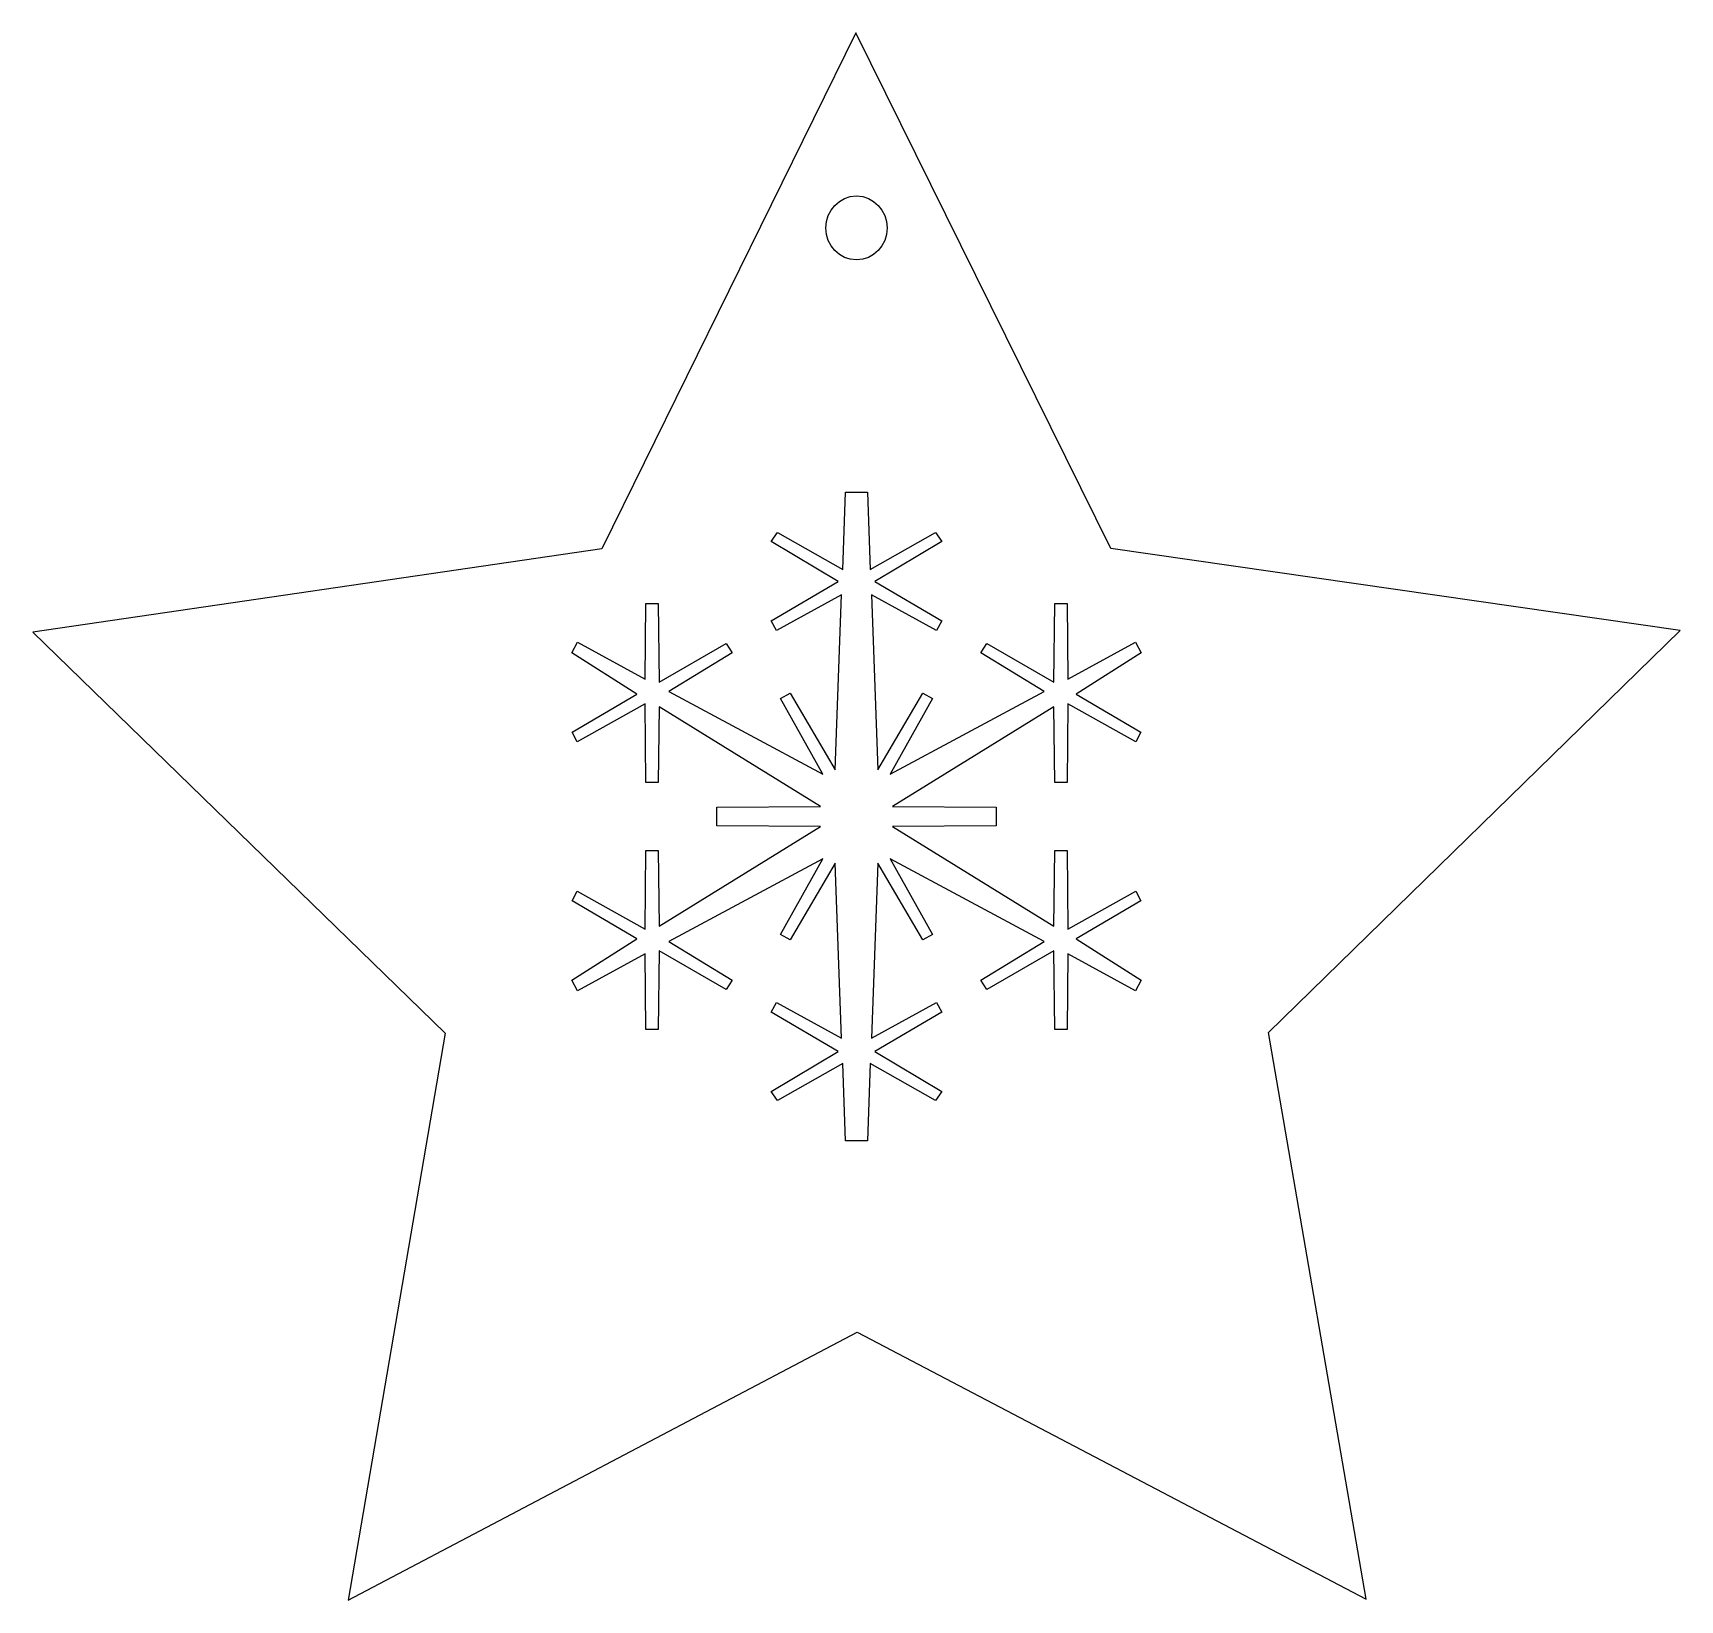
# Model space of a CAD drawing. Extents: x -44 to 213, y -38 to 207.
import ezdxf

# ---------------------------------------------------------------- set-up
doc = ezdxf.new("R2010")
doc.units = 0

msp = doc.modelspace()

# ---------------------------------------------------------------- linework, layer by layer
at = {"layer": 'Layer 1'}
for p, q in [((84.587292, 207.071736), (44.890972, 126.470833)), ((124.415903, 126.541389), (84.587292, 207.071736)), ((84.587292, 207.071736), (84.587292, 207.071736)), ((80.695871, 179.399043), (81.280766, 180.138007)), ((81.280766, 180.138007), (81.989589, 180.74788)), ((81.989589, 180.74788), (82.803044, 181.208484)), ((82.803044, 181.208484), (83.701835, 181.499644)), ((83.701835, 181.499644), (84.666667, 181.601181)), ((84.666667, 181.601181), (85.631498, 181.499644)), ((84.666667, 181.601181), (84.666667, 181.601181)), ((85.631498, 181.499644), (86.530289, 181.208484)), ((86.530289, 181.208484), (87.343744, 180.74788)), ((87.343744, 180.74788), (88.052566, 180.138007)), ((88.052566, 180.138007), (88.637461, 179.399043)), ((79.877708, 176.609375), (79.975046, 177.61455)), ((79.975046, 177.61455), (80.254199, 178.551165)), ((80.254199, 178.551165), (80.695871, 179.399043)), ((88.637461, 179.399043), (89.079133, 178.551165)), ((89.079133, 178.551165), (89.358286, 177.61455)), ((89.358286, 177.61455), (89.455625, 176.609375)), ((79.975047, 175.604579), (79.877708, 176.609375)), ((80.2542, 174.668963), (79.975047, 175.604579)), ((89.358287, 175.604579), (89.079134, 174.668963)), ((89.455625, 176.609375), (89.358287, 175.604579)), ((80.695872, 173.822497), (80.2542, 174.668963)), ((81.280767, 173.085152), (80.695872, 173.822497)), ((81.98959, 172.476899), (81.280767, 173.085152)), ((82.803044, 172.017707), (81.98959, 172.476899)), ((87.343744, 172.476899), (86.53029, 172.017707)), ((88.052567, 173.085152), (87.343744, 172.476899)), ((88.637462, 173.822497), (88.052567, 173.085152)), ((89.079134, 174.668963), (88.637462, 173.822497)), ((83.701835, 171.727547), (82.803044, 172.017707)), ((84.666667, 171.626389), (83.701835, 171.727547)), ((85.631498, 171.727547), (84.666667, 171.626389)), ((86.53029, 172.017707), (85.631498, 171.727547)), ((82.523542, 123.260556), (82.938056, 135.316736)), ((82.938056, 135.316736), (86.395278, 135.316736)), ((82.938056, 135.316736), (82.938056, 135.316736)), ((86.395278, 135.316736), (86.809792, 123.260556)), ((71.340486, 127.608542), (72.310625, 129.046111)), ((72.310625, 129.046111), (82.523542, 123.260556)), ((86.809792, 123.260556), (97.022708, 129.046111)), ((97.022708, 129.046111), (97.992847, 127.608542)), ((44.890972, 126.470833), (-44.000208, 113.479792)), ((81.809167, 121.355556), (71.340486, 127.608542)), ((97.992847, 127.608542), (87.524167, 121.355556)), ((213.333542, 113.700278), (124.415903, 126.541389)), ((71.331667, 115.217222), (81.809167, 121.355556)), ((87.524167, 121.355556), (98.001667, 115.217222)), ((82.347153, 119.282986), (72.143056, 113.744375)), ((81.315278, 91.951528), (82.347153, 119.282986)), ((97.190278, 113.744375), (86.986181, 119.282986)), ((86.986181, 119.282986), (88.018056, 91.951528)), ((51.664306, 106.142014), (51.778958, 117.95125)), ((51.778958, 117.95125), (53.701597, 117.95125)), ((53.701597, 117.95125), (53.825069, 105.674583)), ((115.508264, 105.674583), (115.631736, 117.95125)), ((115.631736, 117.95125), (117.554375, 117.95125)), ((117.554375, 117.95125), (117.669028, 106.142014)), ((-44.000208, 113.479792), (20.390556, 50.826458)), ((72.143056, 113.744375), (71.331667, 115.217222)), ((98.001667, 115.217222), (97.190278, 113.744375)), ((149.057431, 50.932292), (213.333542, 113.700278)), ((40.181389, 110.243056), (41.080972, 111.91875)), ((41.080972, 111.91875), (51.664306, 106.142014)), ((53.825069, 105.674583), (64.311389, 111.680625)), ((64.311389, 111.680625), (65.237431, 110.216597)), ((104.095903, 110.216597), (105.021944, 111.680625)), ((105.021944, 111.680625), (115.508264, 105.674583)), ((117.669028, 106.142014), (128.252361, 111.91875)), ((128.252361, 111.91875), (129.151944, 110.243056)), ((50.32375, 103.760764), (40.181389, 110.243056)), ((65.237431, 110.216597), (55.324375, 104.184097)), ((114.008958, 104.184097), (104.095903, 110.216597)), ((129.151944, 110.243056), (119.009583, 103.760764)), ((40.234306, 97.851736), (50.32375, 103.760764)), ((55.324375, 104.184097), (79.410278, 91.254792)), ((72.804514, 103.108125), (74.312639, 103.919514)), ((79.410278, 91.254792), (72.804514, 103.108125)), ((74.312639, 103.919514), (81.315278, 91.951528)), ((88.018056, 91.951528), (95.020694, 103.919514)), ((89.923056, 91.254792), (114.008958, 104.184097)), ((96.528819, 103.108125), (89.923056, 91.254792)), ((95.020694, 103.919514), (96.528819, 103.108125)), ((119.009583, 103.760764), (129.099028, 97.851736)), ((51.646667, 102.279097), (41.036875, 96.308333)), ((51.778958, 89.984792), (51.646667, 102.279097)), ((53.825069, 101.794028), (53.701597, 89.984792)), ((79.048681, 86.245347), (53.825069, 101.794028)), ((115.508264, 101.794028), (90.284653, 86.245347)), ((115.631736, 89.984792), (115.508264, 101.794028)), ((117.686667, 102.279097), (117.554375, 89.984792)), ((128.296458, 96.308333), (117.686667, 102.279097)), ((41.036875, 96.308333), (40.234306, 97.851736)), ((129.099028, 97.851736), (128.296458, 96.308333)), ((53.701597, 89.984792), (51.778958, 89.984792)), ((117.554375, 89.984792), (115.631736, 89.984792)), ((62.865, 86.113056), (79.048681, 86.245347)), ((62.865, 83.220278), (62.865, 86.113056)), ((90.284653, 86.245347), (106.468333, 86.113056)), ((106.468333, 86.113056), (106.468333, 83.220278)), ((53.825069, 67.539306), (79.048681, 83.087986)), ((79.048681, 83.087986), (62.865, 83.220278)), ((106.468333, 83.220278), (90.284653, 83.087986)), ((90.284653, 83.087986), (115.508264, 67.539306)), ((51.646667, 67.054236), (51.778958, 79.348542)), ((51.778958, 79.348542), (53.701597, 79.348542)), ((53.701597, 79.348542), (53.825069, 67.539306)), ((79.410278, 78.078542), (55.324375, 65.149236)), ((72.804514, 66.225208), (79.410278, 78.078542)), ((81.315278, 77.381806), (74.312639, 65.413819)), ((82.347153, 50.050347), (81.315278, 77.381806)), ((88.018056, 77.381806), (86.986181, 50.050347)), ((95.020694, 65.413819), (88.018056, 77.381806)), ((114.008958, 65.149236), (89.923056, 78.078542)), ((89.923056, 78.078542), (96.528819, 66.225208)), ((115.508264, 67.539306), (115.631736, 79.348542)), ((115.631736, 79.348542), (117.554375, 79.348542)), ((117.554375, 79.348542), (117.686667, 67.054236)), ((40.234306, 71.481597), (41.036875, 73.025)), ((41.036875, 73.025), (51.646667, 67.054236)), ((117.686667, 67.054236), (128.296458, 73.025)), ((128.296458, 73.025), (129.099028, 71.481597)), ((50.32375, 65.572569), (40.234306, 71.481597)), ((129.099028, 71.481597), (119.009583, 65.572569)), ((40.181389, 59.090278), (50.32375, 65.572569)), ((55.324375, 65.149236), (65.237431, 59.116736)), ((74.312639, 65.413819), (72.804514, 66.225208)), ((96.528819, 66.225208), (95.020694, 65.413819)), ((104.095903, 59.116736), (114.008958, 65.149236)), ((119.009583, 65.572569), (129.151944, 59.090278)), ((51.664306, 63.191319), (41.080972, 57.414583)), ((51.778958, 51.382083), (51.664306, 63.191319)), ((53.825069, 63.65875), (53.701597, 51.382083)), ((64.311389, 57.652708), (53.825069, 63.65875)), ((115.508264, 63.65875), (105.021944, 57.652708)), ((115.631736, 51.382083), (115.508264, 63.65875)), ((117.669028, 63.191319), (117.554375, 51.382083)), ((128.252361, 57.414583), (117.669028, 63.191319)), ((41.080972, 57.414583), (40.181389, 59.090278)), ((65.237431, 59.116736), (64.311389, 57.652708)), ((105.021944, 57.652708), (104.095903, 59.116736)), ((129.151944, 59.090278), (128.252361, 57.414583)), ((71.331667, 54.116111), (72.143056, 55.588958)), ((81.809167, 47.977778), (71.331667, 54.116111)), ((72.143056, 55.588958), (82.347153, 50.050347)), ((86.986181, 50.050347), (97.190278, 55.588958)), ((98.001667, 54.116111), (87.524167, 47.977778)), ((97.190278, 55.588958), (98.001667, 54.116111)), ((20.390556, 50.826458), (5.274028, -37.738403)), ((53.701597, 51.382083), (51.778958, 51.382083)), ((117.554375, 51.382083), (115.631736, 51.382083)), ((164.315069, -37.597292), (149.057431, 50.932292)), ((71.340486, 41.724792), (81.809167, 47.977778)), ((87.524167, 47.977778), (97.992847, 41.724792)), ((82.523542, 46.072778), (72.310625, 40.287222)), ((82.938056, 34.016597), (82.523542, 46.072778)), ((86.809792, 46.072778), (86.395278, 34.016597)), ((97.022708, 40.287222), (86.809792, 46.072778)), ((72.310625, 40.287222), (71.340486, 41.724792)), ((97.992847, 41.724792), (97.022708, 40.287222)), ((86.395278, 34.016597), (82.938056, 34.016597)), ((5.274028, -37.738403), (84.763681, 4.136319)), ((84.763681, 4.136319), (164.315069, -37.597292))]:
    msp.add_line(p, q, dxfattribs=at)

doc.saveas('drawing.dxf')
